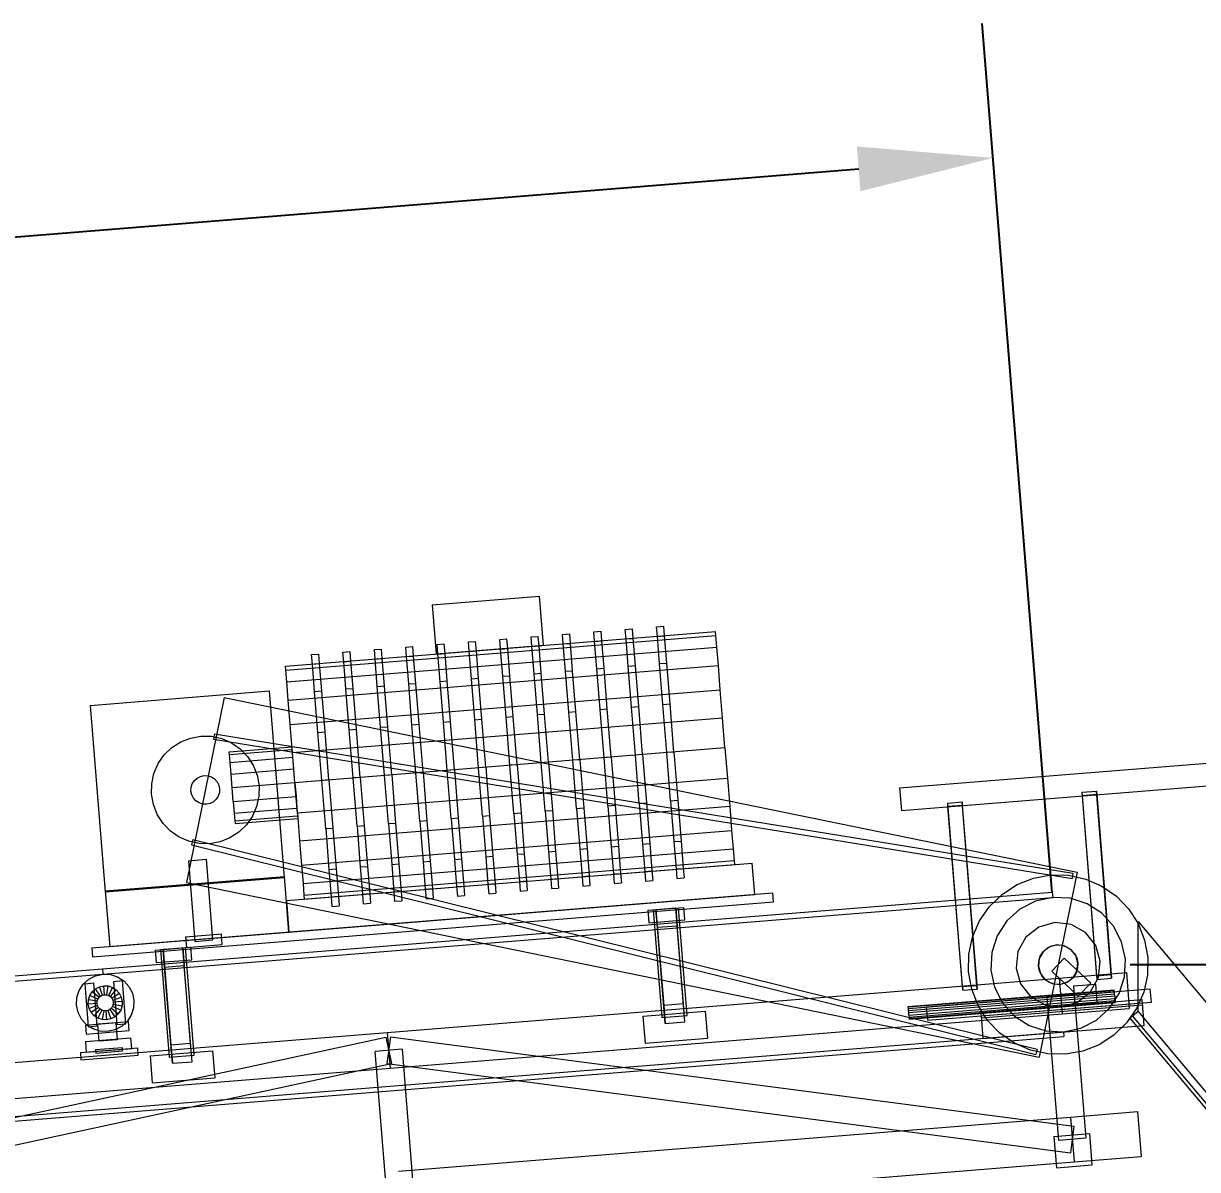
# Model space of a CAD drawing. Header units: millimetres. Extents: x -1970 to 34302, y -65268 to 6837.
# Drawn here: x 30797 to 32103, y 972 to 2247 of the extents above; entities that cross this region are included whole.
import ezdxf

# ---------------------------------------------------------------- set-up
doc = ezdxf.new("R2010")
doc.units = ezdxf.units.MM
for name, color, linetype, lineweight in [('COTAS_P', 1, 'Continuous', 0), ('lateral_C07', 7, 'Continuous', 0), ('lateral_tolva_provisional', 7, 'Continuous', 0)]:
    doc.layers.add(name, color=color, linetype=linetype, lineweight=lineweight)
doc.dimstyles.new('R19_100', dxfattribs={"dimtxt": 250, "dimasz": 150, "dimexe": 150, "dimexo": 80, "dimgap": 100, "dimtad": 1, "dimtih": 1, "dimtoh": 1, "dimdsep": 46, "dimcen": 0.09, "dimadec": 0, "dimazin": 0, "dimtfac": 1, "dimtdec": 4, "dimtofl": 0, "dimtmove": 0, "dimatfit": 3, "dimfxl": 1, "dimtolj": 1, "dimtzin": 0, "dimarcsym": 0})

# ---------------------------------------------------------------- blocks, each defined once
blk = doc.blocks.new('*D9')
at = {"layer": 'COTAS_P', "color": 0, "lineweight": -2, "transparency": 16777216}
for p, q in [((31941.6, 1279.7), (31863.6, 2246.6)), ((27689.3, 1759.2), (31726.2, 2085)), ((27605.7, 929.7), (27527.7, 1896.6))]:
    blk.add_line(p, q, dxfattribs=at)
at = {"layer": 'COTAS_P', "color": 0, "transparency": 16777216}
for points in [[(31724.1, 2109.9), (31728.2, 2060.1), (31875.7, 2097.1)], [(27687.3, 1784.1), (27691.3, 1734.2), (27539.8, 1747.1)]]:
    blk.add_solid(points, dxfattribs=at)
at = {"layer": 'Defpoints', "color": 0, "transparency": 16777216}
for p in [(31875.7, 2097.1), (31948.1, 1200), (27612.2, 850)]:
    blk.add_point(p, dxfattribs=at)
blk = doc.blocks.new('*D11')
at = {"layer": 'COTAS_P', "color": 0, "lineweight": -2, "transparency": 16777216}
for p, q in [((32028.1, 1200), (32498.1, 1200)), ((32348.1, 150), (32348.1, 1050)), ((32028.1, 0), (32498.1, 0))]:
    blk.add_line(p, q, dxfattribs=at)
at = {"layer": 'COTAS_P', "color": 0, "transparency": 16777216}
for points in [[(32323.1, 1050), (32373.1, 1050), (32348.1, 1200)], [(32323.1, 150), (32373.1, 150), (32348.1, 0)]]:
    blk.add_solid(points, dxfattribs=at)
at = {"layer": 'Defpoints', "color": 0, "transparency": 16777216}
for p in [(31948.1, 1200), (32348.1, 1200), (31948.1, 0)]:
    blk.add_point(p, dxfattribs=at)

msp = doc.modelspace()

# ---------------------------------------------------------------- linework, layer by layer
at = {"layer": 'lateral_C07'}
for p, q in [((31251.62, 1600.26), (31371.231, 1609.916)), ((31375.657, 1555.094), (31371.231, 1609.916)), ((31251.62, 1600.26), (31256.046, 1545.439)), ((31088.59, 1531.922), (31567.034, 1570.542)), ((31396.748, 1567.23), (31404.723, 1567.874)), ((31397.608, 1556.578), (31396.748, 1567.23)), ((31405.582, 1557.221), (31404.723, 1567.874)), ((31431.635, 1570.046), (31439.609, 1570.69)), ((31432.495, 1559.394), (31431.635, 1570.046)), ((31440.469, 1560.037), (31439.609, 1570.69)), ((31466.522, 1572.863), (31474.496, 1573.506)), ((31467.381, 1562.21), (31466.522, 1572.863)), ((31475.355, 1562.854), (31474.496, 1573.506)), ((31501.408, 1575.679), (31509.382, 1576.322)), ((31502.268, 1565.026), (31501.408, 1575.679)), ((31510.242, 1565.67), (31509.382, 1576.322)), ((31567.391, 1566.127), (31567.034, 1570.542)), ((31088.947, 1527.506), (31567.391, 1566.127)), ((31256.046, 1545.439), (31375.657, 1555.094)), ((31257.202, 1555.966), (31265.176, 1556.61)), ((31258.062, 1545.313), (31257.202, 1555.966)), ((31266.036, 1545.957), (31265.176, 1556.61)), ((31292.089, 1558.782), (31300.063, 1559.426)), ((31292.949, 1548.129), (31292.089, 1558.782)), ((31300.923, 1548.773), (31300.063, 1559.426)), ((31326.975, 1561.598), (31334.949, 1562.242)), ((31327.835, 1550.945), (31326.975, 1561.598)), ((31335.809, 1551.589), (31334.949, 1562.242)), ((31361.862, 1564.414), (31369.836, 1565.058)), ((31362.722, 1553.762), (31361.862, 1564.414)), ((31362.722, 1553.762), (31370.696, 1554.405)), ((31370.696, 1554.405), (31369.836, 1565.058)), ((31373.145, 1524.069), (31370.696, 1554.405)), ((31397.608, 1556.578), (31405.582, 1557.221)), ((31400.057, 1526.241), (31397.608, 1556.578)), ((31408.031, 1526.885), (31405.582, 1557.221)), ((31432.495, 1559.394), (31440.469, 1560.037)), ((31434.944, 1529.058), (31432.495, 1559.394)), ((31442.918, 1529.701), (31440.469, 1560.037)), ((31467.381, 1562.21), (31475.355, 1562.854)), ((31469.83, 1531.874), (31467.381, 1562.21)), ((31477.804, 1532.517), (31475.355, 1562.854)), ((31502.268, 1565.026), (31510.242, 1565.67)), ((31504.717, 1534.69), (31502.268, 1565.026)), ((31512.691, 1535.333), (31510.242, 1565.67)), ((31568.435, 1553.182), (31567.391, 1566.127)), ((31089.992, 1514.561), (31568.435, 1553.182)), ((31117.656, 1544.702), (31125.63, 1545.345)), ((31118.516, 1534.049), (31117.656, 1544.702)), ((31126.49, 1534.693), (31125.63, 1545.345)), ((31152.543, 1547.518), (31160.517, 1548.161)), ((31153.403, 1536.865), (31152.543, 1547.518)), ((31161.377, 1537.509), (31160.517, 1548.161)), ((31187.429, 1550.334), (31195.403, 1550.977)), ((31188.289, 1539.681), (31187.429, 1550.334)), ((31196.263, 1540.325), (31195.403, 1550.977)), ((31222.316, 1553.15), (31230.29, 1553.794)), ((31223.176, 1542.497), (31222.316, 1553.15)), ((31223.176, 1542.497), (31231.15, 1543.141)), ((31225.625, 1512.161), (31223.176, 1542.497)), ((31231.15, 1543.141), (31230.29, 1553.794)), ((31233.599, 1512.805), (31231.15, 1543.141)), ((31258.062, 1545.313), (31266.036, 1545.957)), ((31260.511, 1514.977), (31258.062, 1545.313)), ((31268.485, 1515.621), (31266.036, 1545.957)), ((31292.949, 1548.129), (31300.923, 1548.773)), ((31295.398, 1517.793), (31292.949, 1548.129)), ((31303.372, 1518.437), (31300.923, 1548.773)), ((31327.835, 1550.945), (31335.809, 1551.589)), ((31330.284, 1520.609), (31327.835, 1550.945)), ((31338.258, 1521.253), (31335.809, 1551.589)), ((31365.171, 1523.425), (31362.722, 1553.762)), ((31570.098, 1532.59), (31568.435, 1553.182)), ((31088.947, 1527.506), (31088.59, 1531.922)), ((31091.654, 1493.969), (31570.098, 1532.59)), ((31118.516, 1534.049), (31126.49, 1534.693)), ((31120.965, 1503.713), (31118.516, 1534.049)), ((31128.939, 1504.356), (31126.49, 1534.693)), ((31153.403, 1536.865), (31161.377, 1537.509)), ((31155.851, 1506.529), (31153.403, 1536.865)), ((31163.826, 1507.172), (31161.377, 1537.509)), ((31188.289, 1539.681), (31196.263, 1540.325)), ((31190.738, 1509.345), (31188.289, 1539.681)), ((31198.712, 1509.989), (31196.263, 1540.325)), ((31434.944, 1529.058), (31442.918, 1529.701)), ((31438.609, 1483.656), (31434.944, 1529.058)), ((31446.583, 1484.3), (31442.918, 1529.701)), ((31469.83, 1531.874), (31477.804, 1532.517)), ((31473.495, 1486.472), (31469.83, 1531.874)), ((31481.469, 1487.116), (31477.804, 1532.517)), ((31504.717, 1534.69), (31512.691, 1535.333)), ((31508.382, 1489.288), (31504.717, 1534.69)), ((31516.356, 1489.932), (31512.691, 1535.333)), ((31572.264, 1505.753), (31570.098, 1532.59)), ((31089.992, 1514.561), (31088.947, 1527.506)), ((31260.511, 1514.977), (31268.485, 1515.621)), ((31272.15, 1470.219), (31268.485, 1515.621)), ((31295.398, 1517.793), (31303.372, 1518.437)), ((31299.062, 1472.392), (31295.398, 1517.793)), ((31307.037, 1473.036), (31303.372, 1518.437)), ((31330.284, 1520.609), (31338.258, 1521.253)), ((31333.949, 1475.208), (31330.284, 1520.609)), ((31341.923, 1475.852), (31338.258, 1521.253)), ((31365.171, 1523.425), (31373.145, 1524.069)), ((31368.836, 1478.024), (31365.171, 1523.425)), ((31376.81, 1478.668), (31373.145, 1524.069)), ((31400.057, 1526.241), (31408.031, 1526.885)), ((31403.722, 1480.84), (31400.057, 1526.241)), ((31411.696, 1481.484), (31408.031, 1526.885)), ((30871.396, 1488.305), (31070.747, 1504.397)), ((31087.483, 1297.071), (31070.747, 1504.397)), ((31091.654, 1493.969), (31089.992, 1514.561)), ((31093.82, 1467.132), (31572.264, 1505.753)), ((31120.965, 1503.713), (31128.939, 1504.356)), ((31124.63, 1458.311), (31120.965, 1503.713)), ((31132.604, 1458.955), (31128.939, 1504.356)), ((31155.851, 1506.529), (31163.826, 1507.172)), ((31159.516, 1461.127), (31155.851, 1506.529)), ((31167.49, 1461.771), (31163.826, 1507.172)), ((31190.738, 1509.345), (31198.712, 1509.989)), ((31194.403, 1463.944), (31190.738, 1509.345)), ((31202.377, 1464.587), (31198.712, 1509.989)), ((31225.625, 1512.161), (31233.599, 1512.805)), ((31229.289, 1466.76), (31225.625, 1512.161)), ((31237.263, 1467.403), (31233.599, 1512.805)), ((31264.176, 1469.576), (31260.511, 1514.977)), ((31574.787, 1474.501), (31572.264, 1505.753)), ((31020.441, 1497.162), (30978.307, 1291.432)), ((31020.441, 1497.162), (31969.15, 1302.865)), ((31093.82, 1467.132), (31091.654, 1493.969)), ((31508.382, 1489.288), (31516.356, 1489.932)), ((31512.705, 1435.734), (31508.382, 1489.288)), ((31520.679, 1436.377), (31516.356, 1489.932)), ((30871.396, 1488.305), (30888.131, 1280.979)), ((31333.949, 1475.208), (31341.923, 1475.852)), ((31346.246, 1422.297), (31341.923, 1475.852)), ((31368.836, 1478.024), (31376.81, 1478.668)), ((31373.159, 1424.469), (31368.836, 1478.024)), ((31381.133, 1425.113), (31376.81, 1478.668)), ((31403.722, 1480.84), (31411.696, 1481.484)), ((31408.045, 1427.286), (31403.722, 1480.84)), ((31416.019, 1427.929), (31411.696, 1481.484)), ((31438.609, 1483.656), (31446.583, 1484.3)), ((31442.932, 1430.102), (31438.609, 1483.656)), ((31450.906, 1430.745), (31446.583, 1484.3)), ((31473.495, 1486.472), (31481.469, 1487.116)), ((31477.818, 1432.918), (31473.495, 1486.472)), ((31485.792, 1433.561), (31481.469, 1487.116)), ((31096.343, 1435.88), (31093.82, 1467.132)), ((31096.343, 1435.88), (31574.787, 1474.501)), ((31194.403, 1463.944), (31202.377, 1464.587)), ((31198.726, 1410.389), (31194.403, 1463.944)), ((31206.7, 1411.033), (31202.377, 1464.587)), ((31229.289, 1466.76), (31237.263, 1467.403)), ((31233.612, 1413.205), (31229.289, 1466.76)), ((31241.586, 1413.849), (31237.263, 1467.403)), ((31264.176, 1469.576), (31272.15, 1470.219)), ((31268.499, 1416.021), (31264.176, 1469.576)), ((31276.473, 1416.665), (31272.15, 1470.219)), ((31299.062, 1472.392), (31307.037, 1473.036)), ((31303.385, 1418.837), (31299.062, 1472.392)), ((31311.36, 1419.481), (31307.037, 1473.036)), ((31338.272, 1421.653), (31333.949, 1475.208)), ((31577.494, 1440.964), (31574.787, 1474.501)), ((30972.028, 1447.703), (30982.972, 1452.012)), ((30982.972, 1452.012), (30994.547, 1454.103)), ((30994.547, 1454.103), (31006.307, 1453.895)), ((31006.307, 1453.895), (31017.801, 1451.398)), ((31009.454, 1456.485), (31008.494, 1450.563)), ((31008.494, 1450.563), (31963.603, 1295.75)), ((31009.454, 1456.485), (31964.563, 1301.673)), ((31017.801, 1451.398), (31028.586, 1446.706)), ((31124.63, 1458.311), (31132.604, 1458.955)), ((31128.953, 1404.757), (31124.63, 1458.311)), ((31136.927, 1405.4), (31132.604, 1458.955)), ((31159.516, 1461.127), (31167.49, 1461.771)), ((31163.839, 1407.573), (31159.516, 1461.127)), ((31171.813, 1408.217), (31167.49, 1461.771)), ((30953.672, 1433.172), (30962.134, 1441.341)), ((30962.134, 1441.341), (30972.028, 1447.703)), ((31026.059, 1436.581), (31095.832, 1442.213)), ((31026.304, 1433.546), (31096.077, 1439.178)), ((31028.586, 1446.706), (31038.25, 1440)), ((31038.25, 1440), (31046.419, 1431.537)), ((31096.077, 1439.178), (31095.832, 1442.213)), ((31096.774, 1430.536), (31096.077, 1439.178)), ((31577.494, 1440.964), (31099.05, 1402.343)), ((31577.494, 1440.964), (31580.201, 1407.426)), ((31771.705, 1396.446), (32329.89, 1441.503)), ((30946.966, 1423.509), (30953.672, 1433.172)), ((31026.304, 1433.546), (31026.059, 1436.581)), ((31027.001, 1424.903), (31026.304, 1433.546)), ((31027.001, 1424.903), (31096.774, 1430.536)), ((31028.045, 1411.969), (31027.001, 1424.903)), ((31046.419, 1431.537), (31052.78, 1421.644)), ((31099.05, 1402.343), (31096.343, 1435.88)), ((31097.818, 1417.601), (31096.774, 1430.536)), ((31381.133, 1425.113), (31373.159, 1424.469)), ((31377.482, 1370.915), (31373.159, 1424.469)), ((31381.133, 1425.113), (31385.456, 1371.559)), ((31416.019, 1427.929), (31408.045, 1427.286)), ((31412.368, 1373.731), (31408.045, 1427.286)), ((31416.019, 1427.929), (31420.342, 1374.375)), ((31450.906, 1430.745), (31442.932, 1430.102)), ((31447.255, 1376.547), (31442.932, 1430.102)), ((31450.906, 1430.745), (31455.229, 1377.191)), ((31485.792, 1433.561), (31477.818, 1432.918)), ((31482.141, 1379.363), (31477.818, 1432.918)), ((31485.792, 1433.561), (31490.115, 1380.007)), ((31520.679, 1436.377), (31512.705, 1435.734)), ((31517.028, 1382.179), (31512.705, 1435.734)), ((31520.679, 1436.377), (31525.002, 1382.823)), ((30939.776, 1401.23), (30942.274, 1412.723)), ((30942.274, 1412.723), (30946.966, 1423.509)), ((31028.045, 1411.969), (31097.818, 1417.601)), ((31029.277, 1396.711), (31028.045, 1411.969)), ((31052.78, 1421.644), (31057.089, 1410.699)), ((31057.089, 1410.699), (31059.18, 1399.125)), ((31099.05, 1402.343), (31097.818, 1417.601)), ((31206.7, 1411.033), (31198.726, 1410.389)), ((31206.7, 1411.033), (31211.023, 1357.478)), ((31241.586, 1413.849), (31233.612, 1413.205)), ((31237.935, 1359.651), (31233.612, 1413.205)), ((31241.586, 1413.849), (31245.909, 1360.294)), ((31276.473, 1416.665), (31268.499, 1416.021)), ((31272.822, 1362.467), (31268.499, 1416.021)), ((31276.473, 1416.665), (31280.796, 1363.11)), ((31311.36, 1419.481), (31303.385, 1418.837)), ((31307.708, 1365.283), (31303.385, 1418.837)), ((31311.36, 1419.481), (31315.683, 1365.926)), ((31346.246, 1422.297), (31338.272, 1421.653)), ((31342.595, 1368.099), (31338.272, 1421.653)), ((31346.246, 1422.297), (31350.569, 1368.742)), ((31773.717, 1371.527), (32331.901, 1416.584)), ((30939.569, 1389.469), (30939.776, 1401.23)), ((30983.636, 1397.181), (30984.919, 1401.156)), ((30984.919, 1401.156), (30987.187, 1404.664)), ((30987.187, 1404.664), (30990.285, 1407.465)), ((30990.285, 1407.465), (30994.003, 1409.369)), ((30994.003, 1409.369), (30998.087, 1410.245)), ((30998.087, 1410.245), (31002.258, 1410.035)), ((31002.258, 1410.035), (31006.233, 1408.752)), ((31006.233, 1408.752), (31009.741, 1406.484)), ((31009.741, 1406.484), (31012.542, 1403.386)), ((31012.542, 1403.386), (31014.446, 1399.668)), ((31014.446, 1399.668), (31015.322, 1395.584)), ((31099.05, 1402.343), (31029.277, 1396.711)), ((31059.18, 1399.125), (31058.972, 1387.364)), ((31101.757, 1368.806), (31099.05, 1402.343)), ((31099.05, 1402.343), (31100.282, 1387.085)), ((31101.757, 1368.806), (31580.201, 1407.426)), ((31136.927, 1405.4), (31128.953, 1404.757)), ((31133.276, 1351.202), (31128.953, 1404.757)), ((31136.927, 1405.4), (31141.25, 1351.846)), ((31171.813, 1408.217), (31163.839, 1407.573)), ((31168.162, 1354.018), (31163.839, 1407.573)), ((31171.813, 1408.217), (31176.136, 1354.662)), ((31203.049, 1356.834), (31198.726, 1410.389)), ((31580.201, 1407.426), (31582.724, 1376.174)), ((30941.66, 1377.895), (30939.569, 1389.469)), ((30983.426, 1393.01), (30983.636, 1397.181)), ((30984.303, 1388.926), (30983.426, 1393.01)), ((30986.207, 1385.208), (30984.303, 1388.926)), ((30989.008, 1382.11), (30986.207, 1385.208)), ((31013.829, 1387.438), (31011.562, 1383.93)), ((31015.112, 1391.413), (31013.829, 1387.438)), ((31015.322, 1395.584), (31015.112, 1391.413)), ((31030.509, 1381.453), (31029.277, 1396.711)), ((31030.509, 1381.453), (31100.282, 1387.085)), ((31058.972, 1387.364), (31056.475, 1375.871)), ((31100.282, 1387.085), (31101.326, 1374.15)), ((31771.705, 1396.446), (31773.717, 1371.527)), ((31974.747, 1391.682), (31990.695, 1392.969)), ((31975.055, 1387.864), (31974.747, 1391.682)), ((31991.241, 1187.347), (31974.747, 1391.682)), ((31991.003, 1389.151), (31975.055, 1387.864)), ((31991.549, 1183.529), (31975.055, 1387.864)), ((31990.695, 1392.969), (31991.003, 1389.151)), ((32007.189, 1188.634), (31990.695, 1392.969)), ((31991.003, 1389.151), (32007.498, 1184.816)), ((30945.969, 1366.95), (30941.66, 1377.895)), ((30992.515, 1379.842), (30989.008, 1382.11)), ((30996.49, 1378.559), (30992.515, 1379.842)), ((31000.662, 1378.349), (30996.49, 1378.559)), ((31004.745, 1379.226), (31000.662, 1378.349)), ((31008.463, 1381.129), (31004.745, 1379.226)), ((31011.562, 1383.93), (31008.463, 1381.129)), ((31030.509, 1381.453), (31031.553, 1368.518)), ((31031.553, 1368.518), (31101.326, 1374.15)), ((31056.475, 1375.871), (31051.783, 1365.085)), ((31101.326, 1374.15), (31102.023, 1365.508)), ((31104.28, 1337.554), (31582.724, 1376.174)), ((31377.482, 1370.915), (31385.456, 1371.559)), ((31385.456, 1371.559), (31389.12, 1326.157)), ((31412.368, 1373.731), (31420.342, 1374.375)), ((31412.368, 1373.731), (31416.033, 1328.33)), ((31420.342, 1374.375), (31424.007, 1328.973)), ((31447.255, 1376.547), (31455.229, 1377.191)), ((31447.255, 1376.547), (31450.919, 1331.146)), ((31455.229, 1377.191), (31458.893, 1331.789)), ((31482.141, 1379.363), (31490.115, 1380.007)), ((31482.141, 1379.363), (31485.806, 1333.962)), ((31490.115, 1380.007), (31493.78, 1334.605)), ((31517.028, 1382.179), (31525.002, 1382.823)), ((31517.028, 1382.179), (31520.692, 1336.778)), ((31525.002, 1382.823), (31528.667, 1337.422)), ((31582.724, 1376.174), (31584.89, 1349.338)), ((31825.233, 1379.613), (31841.181, 1380.9)), ((31825.542, 1375.795), (31825.233, 1379.613)), ((31841.728, 1175.278), (31825.233, 1379.613)), ((31841.49, 1377.083), (31825.542, 1375.795)), ((31842.036, 1171.46), (31825.542, 1375.795)), ((31841.181, 1380.9), (31841.49, 1377.083)), ((31857.676, 1176.565), (31841.181, 1380.9)), ((31841.49, 1377.083), (31857.984, 1172.747)), ((30952.33, 1357.057), (30945.969, 1366.95)), ((31031.553, 1368.518), (31032.25, 1359.875)), ((31032.25, 1359.875), (31102.023, 1365.508)), ((31032.25, 1359.875), (31032.495, 1356.841)), ((31032.495, 1356.841), (31102.268, 1362.473)), ((31051.783, 1365.085), (31045.077, 1355.422)), ((31101.757, 1368.806), (31104.28, 1337.554)), ((31102.023, 1365.508), (31102.268, 1362.473)), ((31237.935, 1359.651), (31245.909, 1360.294)), ((31237.935, 1359.651), (31241.6, 1314.249)), ((31245.909, 1360.294), (31249.574, 1314.893)), ((31272.822, 1362.467), (31280.796, 1363.11)), ((31272.822, 1362.467), (31276.487, 1317.065)), ((31280.796, 1363.11), (31284.461, 1317.709)), ((31307.708, 1365.283), (31315.683, 1365.926)), ((31307.708, 1365.283), (31311.373, 1319.881)), ((31315.683, 1365.926), (31319.347, 1320.525)), ((31342.595, 1368.099), (31350.569, 1368.742)), ((31342.595, 1368.099), (31346.26, 1322.697)), ((31350.569, 1368.742), (31354.234, 1323.341)), ((31377.482, 1370.915), (31381.146, 1325.514)), ((30960.499, 1348.595), (30952.33, 1357.057)), ((30970.162, 1341.889), (30960.499, 1348.595)), ((31036.614, 1347.253), (31026.721, 1340.891)), ((31045.077, 1355.422), (31036.614, 1347.253)), ((31106.446, 1310.717), (31584.89, 1349.338)), ((31133.276, 1351.202), (31141.25, 1351.846)), ((31133.276, 1351.202), (31136.941, 1305.801)), ((31141.25, 1351.846), (31144.915, 1306.445)), ((31168.162, 1354.018), (31176.136, 1354.662)), ((31168.162, 1354.018), (31171.827, 1308.617)), ((31176.136, 1354.662), (31179.801, 1309.261)), ((31203.049, 1356.834), (31211.023, 1357.478)), ((31203.049, 1356.834), (31206.714, 1311.433)), ((31211.023, 1357.478), (31214.688, 1312.077)), ((31584.89, 1349.338), (31586.552, 1328.745)), ((30980.948, 1337.197), (30970.162, 1341.889)), ((30992.442, 1334.699), (30980.948, 1337.197)), ((30985.641, 1338.976), (30984.196, 1333.153)), ((30984.196, 1333.153), (31923.267, 1100.034)), ((30985.641, 1338.976), (31924.713, 1105.857)), ((31004.202, 1334.492), (30992.442, 1334.699)), ((31015.777, 1336.583), (31004.202, 1334.492)), ((31026.721, 1340.891), (31015.777, 1336.583)), ((31104.28, 1337.554), (31106.446, 1310.717)), ((31485.806, 1333.962), (31493.78, 1334.605)), ((31485.806, 1333.962), (31488.255, 1303.626)), ((31493.78, 1334.605), (31496.229, 1304.269)), ((31520.692, 1336.778), (31528.667, 1337.422)), ((31520.692, 1336.778), (31523.141, 1306.442)), ((31528.667, 1337.422), (31531.115, 1307.085)), ((31108.109, 1290.125), (31586.552, 1328.745)), ((31311.373, 1319.881), (31319.347, 1320.525)), ((31311.373, 1319.881), (31313.822, 1289.545)), ((31319.347, 1320.525), (31321.796, 1290.189)), ((31346.26, 1322.697), (31354.234, 1323.341)), ((31346.26, 1322.697), (31348.709, 1292.361)), ((31354.234, 1323.341), (31356.683, 1293.005)), ((31381.146, 1325.514), (31389.12, 1326.157)), ((31381.146, 1325.514), (31383.595, 1295.177)), ((31389.12, 1326.157), (31391.569, 1295.821)), ((31416.033, 1328.33), (31424.007, 1328.973)), ((31416.033, 1328.33), (31418.482, 1297.993)), ((31424.007, 1328.973), (31426.456, 1298.637)), ((31450.919, 1331.146), (31458.893, 1331.789)), ((31450.919, 1331.146), (31453.368, 1300.809)), ((31458.893, 1331.789), (31461.342, 1301.453)), ((31586.552, 1328.745), (31587.597, 1315.8)), ((30980.651, 1315.535), (31000.586, 1317.144)), ((30980.651, 1315.535), (30987.892, 1225.827)), ((31007.827, 1227.436), (31000.586, 1317.144)), ((31089.575, 1271.155), (31607.889, 1312.994)), ((31106.446, 1310.717), (31108.109, 1290.125)), ((31109.153, 1277.18), (31587.597, 1315.8)), ((31109.51, 1272.764), (31587.954, 1311.385)), ((31136.941, 1305.801), (31144.915, 1306.445)), ((31144.915, 1306.445), (31147.364, 1276.108)), ((31171.827, 1308.617), (31179.801, 1309.261)), ((31171.827, 1308.617), (31174.276, 1278.281)), ((31179.801, 1309.261), (31182.25, 1278.924)), ((31206.714, 1311.433), (31214.688, 1312.077)), ((31206.714, 1311.433), (31209.163, 1281.097)), ((31214.688, 1312.077), (31217.137, 1281.741)), ((31241.6, 1314.249), (31249.574, 1314.893)), ((31241.6, 1314.249), (31244.049, 1283.913)), ((31249.574, 1314.893), (31252.023, 1284.557)), ((31276.487, 1317.065), (31284.461, 1317.709)), ((31276.487, 1317.065), (31278.936, 1286.729)), ((31284.461, 1317.709), (31286.91, 1287.373)), ((31523.141, 1306.442), (31531.115, 1307.085)), ((31523.141, 1306.442), (31524.001, 1295.789)), ((31531.115, 1307.085), (31531.975, 1296.433)), ((31587.597, 1315.8), (31587.954, 1311.385)), ((31610.705, 1278.108), (31607.889, 1312.994)), ((30888.051, 1281.976), (31087.402, 1298.068)), ((30888.131, 1280.979), (31087.483, 1297.071)), ((31092.391, 1236.269), (31087.402, 1298.068)), ((31136.941, 1305.801), (31139.389, 1275.465)), ((31348.709, 1292.361), (31356.683, 1293.005)), ((31356.683, 1293.005), (31357.543, 1282.352)), ((31383.595, 1295.177), (31391.569, 1295.821)), ((31383.595, 1295.177), (31384.455, 1284.525)), ((31391.569, 1295.821), (31392.429, 1285.168)), ((31418.482, 1297.993), (31426.456, 1298.637)), ((31418.482, 1297.993), (31419.342, 1287.341)), ((31426.456, 1298.637), (31427.316, 1287.984)), ((31453.368, 1300.809), (31461.342, 1301.453)), ((31453.368, 1300.809), (31454.228, 1290.157)), ((31461.342, 1301.453), (31462.202, 1290.801)), ((31488.255, 1303.626), (31496.229, 1304.269)), ((31488.255, 1303.626), (31489.115, 1292.973)), ((31489.115, 1292.973), (31497.089, 1293.617)), ((31496.229, 1304.269), (31497.089, 1293.617)), ((31524.001, 1295.789), (31531.975, 1296.433)), ((31902.505, 1289.009), (31920.746, 1296.191)), ((31920.746, 1296.191), (31940.037, 1299.676)), ((31969.15, 1302.865), (31927.016, 1097.135)), ((31940.037, 1299.676), (31959.638, 1299.33)), ((31959.638, 1299.33), (31978.794, 1295.167)), ((31964.563, 1301.673), (31963.603, 1295.75)), ((31978.794, 1295.167), (31996.77, 1287.347)), ((30885.003, 1195.45), (31941.566, 1280.737)), ((30888.051, 1281.976), (30893.039, 1220.177)), ((30978.307, 1291.432), (31927.016, 1097.135)), ((31108.109, 1290.125), (31109.153, 1277.18)), ((31209.163, 1281.097), (31217.137, 1281.741)), ((31209.163, 1281.097), (31210.022, 1270.444)), ((31217.137, 1281.741), (31217.996, 1271.088)), ((31244.049, 1283.913), (31252.023, 1284.557)), ((31244.049, 1283.913), (31244.909, 1273.26)), ((31252.023, 1284.557), (31252.883, 1273.904)), ((31278.936, 1286.729), (31286.91, 1287.373)), ((31278.936, 1286.729), (31279.795, 1276.076)), ((31286.91, 1287.373), (31287.77, 1276.72)), ((31313.822, 1289.545), (31321.796, 1290.189)), ((31313.822, 1289.545), (31314.682, 1278.892)), ((31321.796, 1290.189), (31322.656, 1279.536)), ((31348.709, 1292.361), (31349.569, 1281.709)), ((31349.569, 1281.709), (31357.543, 1282.352)), ((31384.455, 1284.525), (31392.429, 1285.168)), ((31419.342, 1287.341), (31427.316, 1287.984)), ((31454.228, 1290.157), (31462.202, 1290.801)), ((31886.016, 1278.407), (31902.505, 1289.009)), ((31941.566, 1280.737), (31942.049, 1274.757)), ((31996.77, 1287.347), (32012.875, 1276.171)), ((30873.104, 1218.568), (31630.64, 1279.717)), ((30873.909, 1208.6), (31631.445, 1269.749)), ((30885.485, 1189.469), (31942.049, 1274.757)), ((31089.575, 1271.155), (31092.391, 1236.269)), ((31092.391, 1236.269), (31610.705, 1278.108)), ((31109.153, 1277.18), (31109.51, 1272.764)), ((31139.389, 1275.465), (31147.364, 1276.108)), ((31139.389, 1275.465), (31140.249, 1264.812)), ((31147.364, 1276.108), (31148.223, 1265.456)), ((31174.276, 1278.281), (31182.25, 1278.924)), ((31174.276, 1278.281), (31175.136, 1267.628)), ((31175.136, 1267.628), (31183.11, 1268.272)), ((31182.25, 1278.924), (31183.11, 1268.272)), ((31210.022, 1270.444), (31217.996, 1271.088)), ((31244.909, 1273.26), (31252.883, 1273.904)), ((31279.795, 1276.076), (31287.77, 1276.72)), ((31314.682, 1278.892), (31322.656, 1279.536)), ((31631.445, 1269.749), (31630.64, 1279.717)), ((31871.912, 1264.792), (31886.016, 1278.407)), ((31922.906, 1270.648), (31905.479, 1261.724)), ((31942.049, 1274.757), (31922.906, 1270.648)), ((31961.603, 1273.771), (31942.049, 1274.757)), ((31980.236, 1267.759), (31961.603, 1273.771)), ((31996.677, 1257.128), (31980.236, 1267.759)), ((32012.875, 1276.171), (32026.491, 1262.067)), ((31140.249, 1264.812), (31148.223, 1265.456)), ((31491.738, 1260.479), (31531.608, 1263.697)), ((31491.738, 1260.479), (31492.864, 1246.524)), ((31497.718, 1260.961), (31525.627, 1263.214)), ((31497.718, 1260.961), (31507.373, 1141.35)), ((31500.699, 1261.315), (31522.628, 1263.085)), ((31502.327, 1241.155), (31500.699, 1261.315)), ((31500.699, 1261.315), (31509.309, 1154.662)), ((31522.628, 1263.085), (31524.255, 1242.925)), ((31531.237, 1156.432), (31522.628, 1263.085)), ((31535.283, 1143.603), (31525.627, 1263.214)), ((31532.734, 1249.742), (31531.608, 1263.697)), ((31860.736, 1248.687), (31871.912, 1264.792)), ((31905.479, 1261.724), (31890.955, 1248.594)), ((32009.807, 1242.604), (31996.677, 1257.128)), ((32026.491, 1262.067), (32037.093, 1245.578)), ((31492.864, 1246.524), (31532.734, 1249.742)), ((31524.255, 1242.925), (31502.327, 1241.155)), ((31510.936, 1134.502), (31502.327, 1241.155)), ((31532.865, 1136.272), (31524.255, 1242.925)), ((31852.916, 1230.711), (31860.736, 1248.687)), ((31890.955, 1248.594), (31880.325, 1232.152)), ((31926.662, 1241.834), (31912.283, 1230.452)), ((31944.302, 1246.848), (31926.662, 1241.834)), ((31962.517, 1244.729), (31944.302, 1246.848)), ((31978.536, 1235.8), (31962.517, 1244.729)), ((32018.731, 1225.177), (32009.807, 1242.604)), ((32037.093, 1245.578), (32044.274, 1227.337)), ((30893.039, 1220.177), (31092.391, 1236.269)), ((30977.442, 1231.003), (31017.312, 1234.221)), ((30977.442, 1231.003), (30978.407, 1219.042)), ((31018.278, 1222.26), (31017.312, 1234.221)), ((31848.753, 1211.554), (31852.916, 1230.711)), ((31880.325, 1232.152), (31874.312, 1213.52)), ((31912.283, 1230.452), (31903.355, 1214.434)), ((31989.918, 1221.422), (31978.536, 1235.8)), ((30873.104, 1218.568), (30873.909, 1208.6)), ((30943.521, 1216.226), (30983.391, 1219.444)), ((30943.521, 1216.226), (30944.647, 1202.271)), ((30949.501, 1216.709), (30977.411, 1218.961)), ((30949.501, 1216.709), (30959.157, 1097.098)), ((30952.483, 1217.062), (30974.411, 1218.832)), ((30954.11, 1196.902), (30952.483, 1217.062)), ((30952.483, 1217.062), (30961.092, 1110.409)), ((30974.411, 1218.832), (30976.039, 1198.673)), ((30983.02, 1112.179), (30974.411, 1218.832)), ((30987.066, 1099.35), (30977.411, 1218.961)), ((30978.407, 1219.042), (31018.278, 1222.26)), ((30984.518, 1205.49), (30983.391, 1219.444)), ((30987.892, 1225.827), (31007.827, 1227.436)), ((31938.056, 1219.582), (31931.326, 1214.254)), ((31931.326, 1214.254), (31935.586, 1218.106)), ((31935.586, 1218.106), (31940.698, 1220.723)), ((31946.313, 1221.929), (31938.056, 1219.582)), ((31940.698, 1220.723), (31946.313, 1221.929)), ((31954.84, 1220.937), (31946.313, 1221.929)), ((31946.313, 1221.929), (31952.049, 1221.64)), ((31952.049, 1221.64), (31957.515, 1219.876)), ((31962.338, 1216.758), (31954.84, 1220.937)), ((31957.515, 1219.876), (31962.338, 1216.758)), ((31967.665, 1210.027), (31962.338, 1216.758)), ((31962.338, 1216.758), (31966.189, 1212.497)), ((31994.931, 1203.782), (31989.918, 1221.422)), ((32022.84, 1206.034), (32018.731, 1225.177)), ((32044.274, 1227.337), (32047.759, 1208.046)), ((30944.647, 1202.271), (30984.518, 1205.49)), ((31848.407, 1191.954), (31848.753, 1211.554)), ((31874.312, 1213.52), (31873.326, 1193.966)), ((31903.355, 1214.434), (31901.236, 1196.218)), ((31927.146, 1206.756), (31926.155, 1198.23)), ((31926.155, 1198.23), (31926.444, 1203.966)), ((31926.444, 1203.966), (31928.207, 1209.431)), ((31931.326, 1214.254), (31927.146, 1206.756)), ((31928.207, 1209.431), (31931.326, 1214.254)), ((31954.954, 1207.266), (31941.213, 1192.734)), ((31984.28, 1179.536), (31954.954, 1207.266)), ((31966.189, 1212.497), (31968.807, 1207.385)), ((31970.012, 1201.77), (31967.665, 1210.027)), ((31968.807, 1207.385), (31970.012, 1201.77)), ((31969.02, 1193.244), (31970.012, 1201.77)), ((31970.012, 1201.77), (31969.723, 1196.034)), ((31992.812, 1185.566), (31994.931, 1203.782)), ((32021.855, 1186.48), (32022.84, 1206.034)), ((32047.759, 1208.046), (32047.413, 1188.446)), ((29908.18, 1116.599), (30885.003, 1195.45)), ((29908.663, 1110.619), (30885.485, 1189.469)), ((30877.318, 1187.716), (30885.485, 1189.469)), ((30885.003, 1195.45), (30885.485, 1189.469)), ((30885.485, 1189.469), (30893.829, 1189.049)), ((30893.829, 1189.049), (30901.779, 1186.484)), ((30976.039, 1198.673), (30954.11, 1196.902)), ((30962.719, 1090.249), (30954.11, 1196.902)), ((30984.648, 1092.019), (30976.039, 1198.673)), ((31851.892, 1172.663), (31848.407, 1191.954)), ((31873.326, 1193.966), (31877.436, 1174.823)), ((31901.236, 1196.218), (31906.249, 1178.578)), ((31926.155, 1198.23), (31928.501, 1189.973)), ((31927.36, 1192.615), (31926.155, 1198.23)), ((31929.978, 1187.503), (31927.36, 1192.615)), ((31928.501, 1189.973), (31933.829, 1183.242)), ((31970.539, 1165.004), (31941.213, 1192.734)), ((31949.29, 1185.049), (32024.047, 1191.083)), ((31964.841, 1185.746), (31969.02, 1193.244)), ((31967.959, 1190.569), (31964.841, 1185.746)), ((31969.723, 1196.034), (31967.959, 1190.569)), ((32007.189, 1188.634), (31991.241, 1187.347)), ((32007.498, 1184.816), (32007.189, 1188.634)), ((32024.047, 1191.083), (32027.265, 1151.213)), ((30859.15, 1171.292), (30863.686, 1178.307)), ((30863.686, 1178.307), (30869.882, 1183.909)), ((30865.278, 1178.809), (30875.245, 1179.614)), ((30865.278, 1178.809), (30869.14, 1130.965)), ((30869.882, 1183.909), (30877.318, 1187.716)), ((30879.107, 1131.769), (30875.245, 1179.614)), ((30877.267, 1173.21), (30881.682, 1175.471)), ((30881.682, 1175.471), (30886.531, 1176.512)), ((30885.039, 1166.051), (30881.682, 1175.471)), ((30887.336, 1166.544), (30886.531, 1176.512)), ((30886.531, 1176.512), (30891.485, 1176.262)), ((30889.683, 1166.426), (30891.485, 1176.262)), ((30891.485, 1176.262), (30896.205, 1174.739)), ((30897.174, 1181.384), (30907.141, 1182.188)), ((30897.174, 1181.384), (30901.036, 1133.539)), ((30901.779, 1186.484), (30908.794, 1181.948)), ((30911.004, 1134.344), (30907.141, 1182.188)), ((30908.794, 1181.948), (30914.396, 1175.751)), ((30914.396, 1175.751), (30918.203, 1168.316)), ((31201.722, 1124.704), (31949.29, 1185.049)), ((31857.676, 1176.565), (31841.728, 1175.278)), ((31857.984, 1172.747), (31857.676, 1176.565)), ((31906.249, 1178.578), (31917.631, 1164.2)), ((31933.829, 1183.242), (31929.978, 1187.503)), ((31933.829, 1183.242), (31941.327, 1179.063)), ((31938.652, 1180.124), (31933.829, 1183.242)), ((31944.117, 1178.36), (31938.652, 1180.124)), ((31941.327, 1179.063), (31949.853, 1178.071)), ((31949.853, 1178.071), (31944.117, 1178.36)), ((31949.29, 1185.049), (31952.509, 1145.178)), ((31949.853, 1178.071), (31958.11, 1180.418)), ((31955.469, 1179.277), (31949.853, 1178.071)), ((31960.581, 1181.894), (31955.469, 1179.277)), ((31958.11, 1180.418), (31964.841, 1185.746)), ((31964.841, 1185.746), (31960.581, 1181.894)), ((31965.046, 1176.288), (31989.965, 1178.299)), ((31965.046, 1176.288), (31966.655, 1156.353)), ((31984.28, 1179.536), (31970.539, 1165.004)), ((31983.884, 1169.548), (31992.812, 1185.566)), ((31991.574, 1158.364), (31989.965, 1178.299)), ((31991.241, 1187.347), (31991.549, 1183.529)), ((31991.549, 1183.529), (32007.498, 1184.816)), ((32015.842, 1167.848), (32021.855, 1186.48)), ((32047.413, 1188.446), (32043.251, 1169.289)), ((30856.164, 1154.999), (30856.584, 1163.342)), ((30856.584, 1163.342), (30859.15, 1171.292)), ((30869.371, 1160.998), (30870.895, 1165.719)), ((30870.895, 1165.719), (30873.588, 1169.884)), ((30879.929, 1161.432), (30870.895, 1165.719)), ((30873.588, 1169.884), (30877.267, 1173.21)), ((30881.205, 1163.405), (30873.588, 1169.884)), ((30882.948, 1164.98), (30877.267, 1173.21)), ((30879.929, 1161.432), (30881.205, 1163.405)), ((30881.205, 1163.405), (30882.948, 1164.98)), ((30882.948, 1164.98), (30885.039, 1166.051)), ((30885.039, 1166.051), (30887.336, 1166.544)), ((30887.336, 1166.544), (30889.683, 1166.426)), ((30889.683, 1166.426), (30891.918, 1165.704)), ((30891.918, 1165.704), (30896.205, 1174.739)), ((30891.918, 1165.704), (30893.891, 1164.429)), ((30893.891, 1164.429), (30900.371, 1172.046)), ((30893.891, 1164.429), (30895.467, 1162.686)), ((30895.467, 1162.686), (30903.697, 1168.366)), ((30895.467, 1162.686), (30896.538, 1160.595)), ((30896.205, 1174.739), (30900.371, 1172.046)), ((30896.538, 1160.595), (30905.958, 1163.951)), ((30900.371, 1172.046), (30903.697, 1168.366)), ((30903.697, 1168.366), (30905.958, 1163.951)), ((30905.958, 1163.951), (30906.999, 1159.102)), ((30918.203, 1168.316), (30919.956, 1160.148)), ((31781.29, 1153.429), (32010.544, 1171.935)), ((31781.332, 1152.898), (32010.587, 1171.403)), ((31781.455, 1151.385), (32010.709, 1169.891)), ((31781.637, 1149.122), (32010.892, 1167.627)), ((32011.107, 1164.957), (31781.853, 1146.452)), ((31801.386, 1153.045), (32050.575, 1173.159)), ((31841.728, 1175.278), (31842.036, 1171.46)), ((31842.036, 1171.46), (31857.984, 1172.747)), ((31859.074, 1154.422), (31851.892, 1172.663)), ((31877.436, 1174.823), (31886.359, 1157.396)), ((31917.631, 1164.2), (31933.649, 1155.271)), ((31965.851, 1166.32), (31935.948, 1163.907)), ((31948.822, 1004.425), (31935.948, 1163.907)), ((31965.851, 1166.32), (31978.724, 1006.839)), ((31969.505, 1158.166), (31983.884, 1169.548)), ((32005.211, 1151.406), (32015.842, 1167.848)), ((32010.587, 1171.403), (32010.544, 1171.935)), ((32010.709, 1169.891), (32010.587, 1171.403)), ((32010.892, 1167.627), (32010.709, 1169.891)), ((32011.107, 1164.957), (32010.892, 1167.627)), ((32011.107, 1164.957), (32011.323, 1162.287)), ((32043.251, 1169.289), (32035.431, 1151.313)), ((32051.782, 1158.208), (32050.575, 1173.159)), ((30857.917, 1146.831), (30856.164, 1154.999)), ((30869.122, 1156.044), (30869.371, 1160.998)), ((30879.089, 1156.849), (30869.122, 1156.044)), ((30870.163, 1151.195), (30869.122, 1156.044)), ((30879.208, 1159.196), (30869.371, 1160.998)), ((30879.582, 1154.552), (30870.163, 1151.195)), ((30872.423, 1146.78), (30870.163, 1151.195)), ((30880.653, 1152.461), (30872.423, 1146.78)), ((30882.229, 1150.718), (30875.75, 1143.101)), ((30879.089, 1156.849), (30879.208, 1159.196)), ((30879.582, 1154.552), (30879.089, 1156.849)), ((30879.208, 1159.196), (30879.929, 1161.432)), ((30880.653, 1152.461), (30879.582, 1154.552)), ((30884.202, 1149.442), (30879.915, 1140.408)), ((30882.229, 1150.718), (30880.653, 1152.461)), ((30884.202, 1149.442), (30882.229, 1150.718)), ((30886.438, 1148.721), (30884.202, 1149.442)), ((30893.173, 1150.166), (30891.081, 1149.096)), ((30894.916, 1151.742), (30893.173, 1150.166)), ((30893.173, 1150.166), (30898.853, 1141.936)), ((30896.191, 1153.715), (30894.916, 1151.742)), ((30894.916, 1151.742), (30902.533, 1145.263)), ((30896.913, 1155.951), (30896.191, 1153.715)), ((30896.191, 1153.715), (30905.226, 1149.428)), ((30896.538, 1160.595), (30897.031, 1158.297)), ((30897.031, 1158.297), (30896.913, 1155.951)), ((30896.913, 1155.951), (30906.749, 1154.148)), ((30906.999, 1159.102), (30897.031, 1158.297)), ((30905.226, 1149.428), (30902.533, 1145.263)), ((30906.749, 1154.148), (30905.226, 1149.428)), ((30906.999, 1159.102), (30906.749, 1154.148)), ((30919.536, 1151.805), (30916.97, 1143.855)), ((30919.956, 1160.148), (30919.536, 1151.805)), ((31531.237, 1156.432), (31509.309, 1154.662)), ((31509.309, 1154.662), (31510.936, 1134.502)), ((31532.865, 1136.272), (31531.237, 1156.432)), ((31781.332, 1152.898), (31781.29, 1153.429)), ((31781.455, 1151.385), (31781.332, 1152.898)), ((31781.637, 1149.122), (31781.455, 1151.385)), ((31782.068, 1143.781), (32011.323, 1162.287)), ((31782.251, 1141.518), (32011.505, 1160.024)), ((31782.373, 1140.005), (32011.627, 1158.511)), ((31782.416, 1139.474), (32011.67, 1157.98)), ((31801.386, 1153.045), (31802.593, 1138.093)), ((31802.593, 1138.093), (32051.782, 1158.208)), ((31869.676, 1137.933), (31859.074, 1154.422)), ((31862.076, 1146.908), (32041.493, 1161.391)), ((31862.398, 1142.921), (32041.814, 1157.403)), ((31862.559, 1140.927), (32041.975, 1155.41)), ((31886.359, 1157.396), (31899.489, 1142.872)), ((31933.649, 1155.271), (31951.865, 1153.152)), ((31951.865, 1153.152), (31969.505, 1158.166)), ((31952.509, 1145.178), (32027.265, 1151.213)), ((31966.655, 1156.353), (31991.574, 1158.364)), ((31990.688, 1138.276), (32005.211, 1151.406)), ((32011.323, 1162.287), (32011.505, 1160.024)), ((32011.505, 1160.024), (32011.627, 1158.511)), ((32011.627, 1158.511), (32011.67, 1157.98)), ((32035.431, 1151.313), (32024.254, 1135.208)), ((32041.975, 1155.41), (32041.493, 1161.391)), ((32043.826, 1132.485), (32041.814, 1157.403)), ((30861.725, 1139.395), (30857.917, 1146.831)), ((30867.327, 1133.199), (30861.725, 1139.395)), ((30865.989, 1132.717), (30913.833, 1136.579)), ((30875.75, 1143.101), (30872.423, 1146.78)), ((30879.915, 1140.408), (30875.75, 1143.101)), ((30884.635, 1138.884), (30879.915, 1140.408)), ((30886.438, 1148.721), (30884.635, 1138.884)), ((30889.589, 1138.635), (30884.635, 1138.884)), ((30888.784, 1148.602), (30886.438, 1148.721)), ((30891.081, 1149.096), (30888.784, 1148.602)), ((30888.784, 1148.602), (30889.589, 1138.635)), ((30894.438, 1139.676), (30889.589, 1138.635)), ((30891.081, 1149.096), (30894.438, 1139.676)), ((30898.853, 1141.936), (30894.438, 1139.676)), ((30902.533, 1145.263), (30898.853, 1141.936)), ((30912.435, 1136.84), (30906.238, 1131.238)), ((30916.97, 1143.855), (30912.435, 1136.84)), ((30914.638, 1126.611), (30913.833, 1136.579)), ((31204.94, 1084.833), (31952.509, 1145.178)), ((31486.2, 1142.651), (31555.973, 1148.283)), ((31486.2, 1142.651), (31488.614, 1112.748)), ((31507.373, 1141.35), (31535.283, 1143.603)), ((31510.936, 1134.502), (31532.865, 1136.272)), ((31558.387, 1118.38), (31555.973, 1148.283)), ((31781.853, 1146.452), (31781.637, 1149.122)), ((31782.068, 1143.781), (31781.853, 1146.452)), ((31782.068, 1143.781), (31782.251, 1141.518)), ((31782.251, 1141.518), (31782.373, 1140.005)), ((31782.373, 1140.005), (31782.416, 1139.474)), ((31862.076, 1146.908), (31862.559, 1140.927)), ((31862.398, 1142.921), (31864.41, 1118.002)), ((31883.291, 1123.829), (31869.676, 1137.933)), ((31899.489, 1142.872), (31915.931, 1132.241)), ((31973.261, 1129.352), (31990.688, 1138.276)), ((27618.221, 775.243), (31954.118, 1125.243)), ((30005.612, 1028.152), (31201.722, 1124.704)), ((30865.989, 1132.717), (30866.793, 1122.749)), ((30866.793, 1122.749), (30914.638, 1126.611)), ((30874.342, 1128.663), (30867.327, 1133.199)), ((30869.14, 1130.965), (30879.107, 1131.769)), ((30882.292, 1126.097), (30874.342, 1128.663)), ((30899.878, 1135.452), (30879.943, 1133.843)), ((30881.472, 1114.905), (30879.943, 1133.843)), ((30890.635, 1125.677), (30882.292, 1126.097)), ((30898.802, 1127.43), (30890.635, 1125.677)), ((30906.238, 1131.238), (30898.802, 1127.43)), ((30899.878, 1135.452), (30901.407, 1116.514)), ((30901.036, 1133.539), (30911.004, 1134.344)), ((31201.722, 1124.704), (31204.94, 1084.833)), ((31864.41, 1118.002), (32043.826, 1132.485)), ((31899.396, 1112.653), (31883.291, 1123.829)), ((31915.931, 1132.241), (31934.564, 1126.229)), ((31934.564, 1126.229), (31954.118, 1125.243)), ((31954.118, 1125.243), (31973.261, 1129.352)), ((31954.118, 1125.243), (31954.52, 1120.259)), ((32024.254, 1135.208), (32010.15, 1121.593)), ((27618.623, 770.259), (31954.52, 1120.259)), ((30016.923, 863.396), (31200.159, 1119.429)), ((30866.041, 1114.662), (30916.677, 1118.75)), ((30866.041, 1114.662), (30867.007, 1102.701)), ((30901.407, 1116.514), (30881.472, 1114.905)), ((30917.642, 1106.789), (30916.677, 1118.75)), ((30983.02, 1112.179), (30961.092, 1110.409)), ((30961.092, 1110.409), (30962.719, 1090.249)), ((30984.648, 1092.019), (30983.02, 1112.179)), ((31200.159, 1119.429), (31206.503, 1090.108)), ((31205.27, 1119.643), (31201.392, 1089.895)), ((31205.27, 1119.643), (31965.712, 1020.506)), ((31488.614, 1112.748), (31558.387, 1118.38)), ((31917.372, 1104.833), (31899.396, 1112.653)), ((31993.661, 1110.991), (31975.42, 1103.809)), ((32010.15, 1121.593), (31993.661, 1110.991)), ((30860.428, 1102.17), (30924.221, 1107.32)), ((30860.428, 1102.17), (30861.072, 1094.196)), ((30861.072, 1094.196), (30924.864, 1099.346)), ((30867.007, 1102.701), (30917.642, 1106.789)), ((30877.212, 1105.532), (30907.115, 1107.945)), ((30877.212, 1105.532), (30877.534, 1101.545)), ((30877.534, 1101.545), (30907.437, 1103.958)), ((30907.437, 1103.958), (30907.115, 1107.945)), ((30924.864, 1099.346), (30924.221, 1107.32)), ((30937.983, 1098.398), (31007.756, 1104.03)), ((30937.983, 1098.398), (30940.397, 1068.495)), ((30959.157, 1097.098), (30987.066, 1099.35)), ((31010.17, 1074.128), (31007.756, 1104.03)), ((31218.282, 1105.976), (31188.38, 1103.562)), ((31201.253, 944.08), (31188.38, 1103.562)), ((31218.282, 1105.976), (31231.156, 946.494)), ((31936.529, 1100.67), (31917.372, 1104.833)), ((31924.713, 1105.857), (31923.267, 1100.034)), ((31956.129, 1100.324), (31936.529, 1100.67)), ((31975.42, 1103.809), (31956.129, 1100.324)), ((30008.831, 988.282), (31204.94, 1084.833)), ((30023.267, 834.075), (31206.503, 1090.108)), ((30962.719, 1090.249), (30984.648, 1092.019)), ((31201.392, 1089.895), (31961.834, 990.758)), ((30940.397, 1068.495), (31010.17, 1074.128)), ((31961.761, 1030.551), (32036.518, 1036.586)), ((32036.518, 1036.586), (32040.541, 986.748)), ((31214.193, 970.206), (31961.761, 1030.551)), ((31961.761, 1030.551), (31965.784, 980.713)), ((31965.712, 1020.506), (31961.834, 990.758)), ((31943.435, 1009.007), (31983.306, 1012.225)), ((31943.435, 1009.007), (31946.252, 974.12)), ((31978.724, 1006.839), (31948.822, 1004.425)), ((31986.122, 977.339), (31983.306, 1012.225)), ((31218.216, 920.368), (31965.784, 980.713)), ((31965.784, 980.713), (32040.541, 986.748)), ((31946.252, 974.12), (31986.122, 977.339))]:
    msp.add_line(p, q, dxfattribs=at)
at = {"layer": 'lateral_tolva_provisional'}
for p, q in [((32037.083, 1148), (32037.083, 1248)), ((32037.083, 1248), (32303.917, 930)), ((32030.955, 1142.858), (32027.891, 1140.287)), ((32027.891, 1140.287), (32294.724, 822.287)), ((32037.083, 1148), (32030.955, 1142.858)), ((32030.955, 1142.858), (32297.789, 824.858)), ((32037.083, 1148), (32303.917, 830))]:
    msp.add_line(p, q, dxfattribs=at)

# ---------------------------------------------------------------- dimensions: what is measured, and where the dimension line sits
at = {"layer": 'COTAS_P'}
for p1, distance, picture, middle in [((27612.187, 850), 900, '*D9', (29707.721, 1922.082)), ((31948.083, 0), -400, '*D11', (32348.083, 600))]:
    dim = msp.add_aligned_dim(p1=p1, p2=(31948.083, 1200), distance=distance, text='<> P', dimstyle='R19_100', dxfattribs=at)
    dim.commit()
    dim.dimension.update_dxf_attribs({"geometry": picture, "text_midpoint": middle})

doc.saveas('drawing.dxf')
